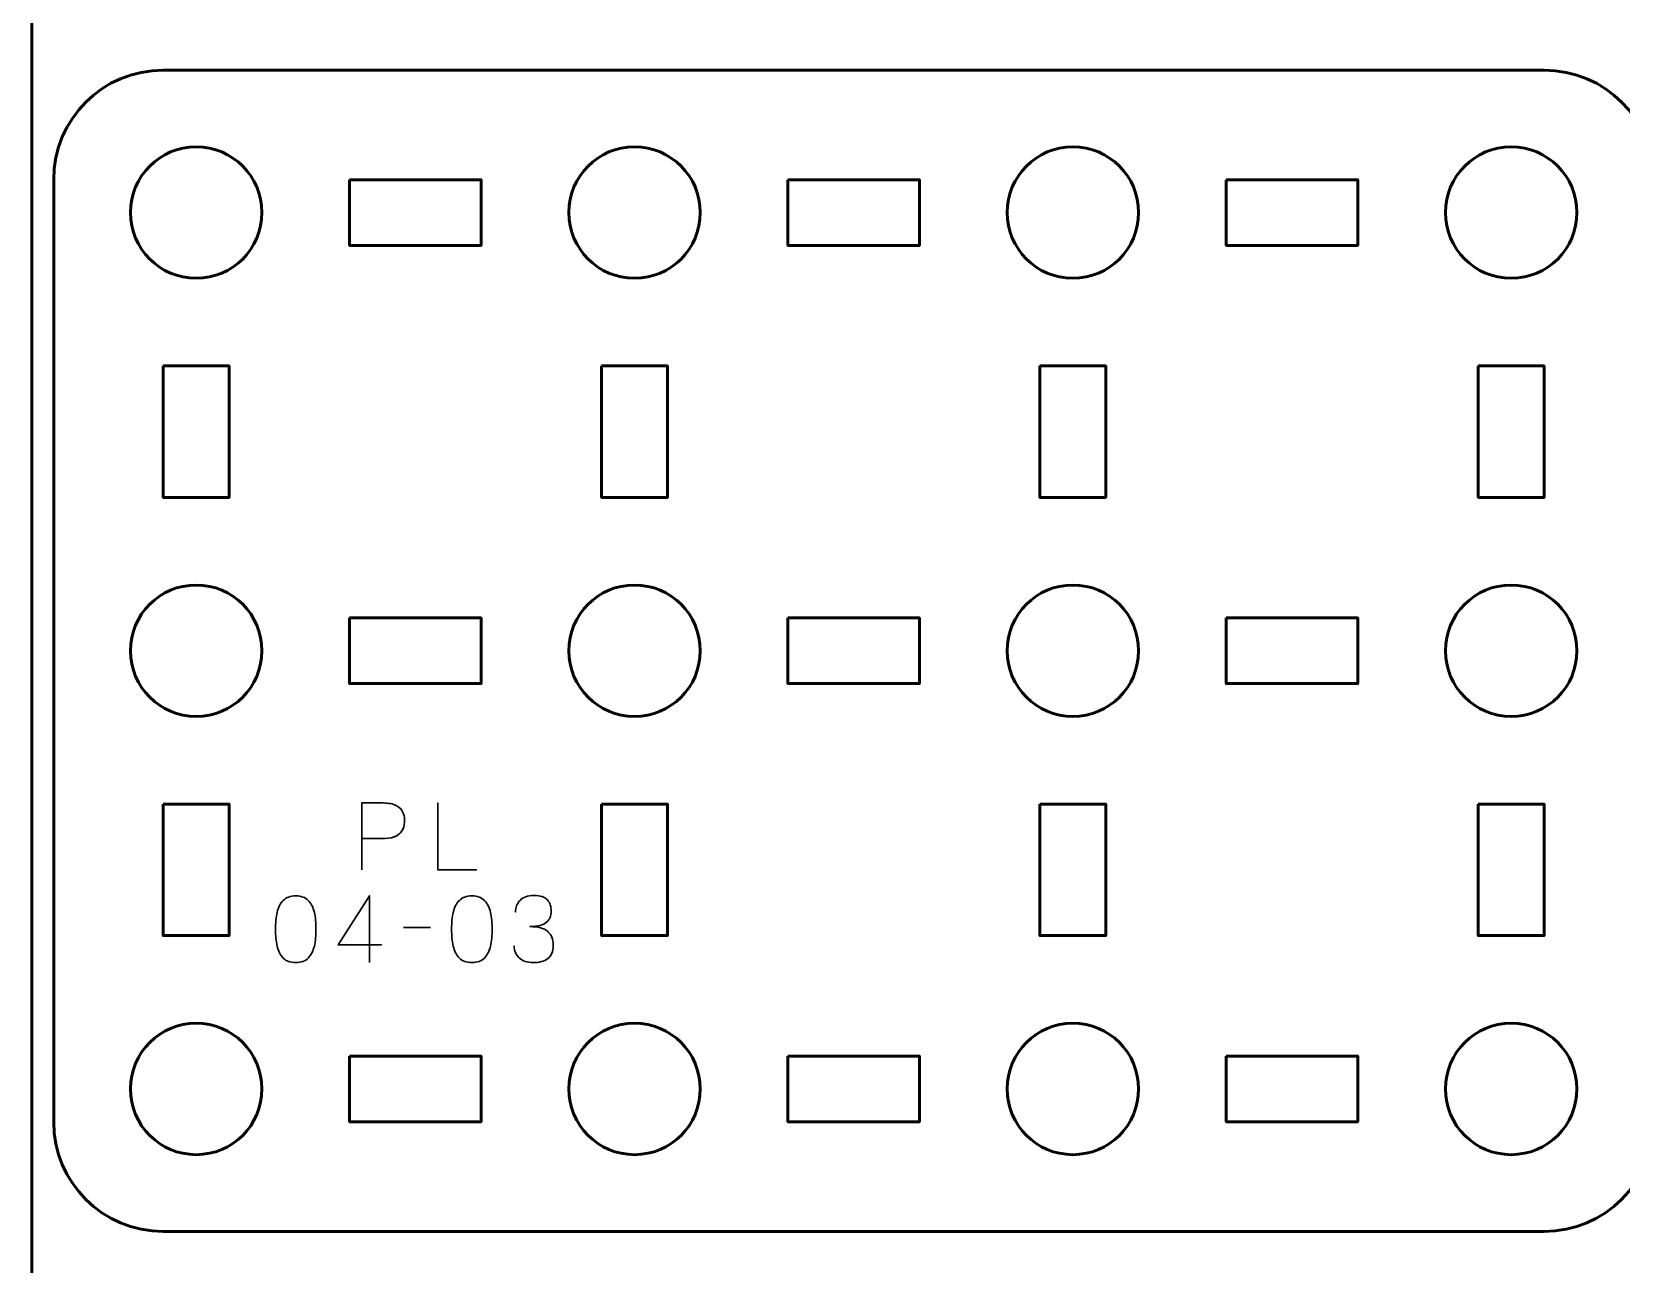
# Model space of a CAD drawing. Header units: centimetres. Extents: x -17.9 to -3.1, y -25.3 to -4.3.
# Drawn here: x -17.9 to -10.65, y -15.6 to -9.98 of the extents above; entities that cross this region are included whole.
import ezdxf

# ---------------------------------------------------------------- set-up
doc = ezdxf.new("R2010")
doc.units = ezdxf.units.CM
doc.header["$MEASUREMENT"] = 0
doc.layers.add('Layer 1', color=7, linetype='Continuous')

msp = doc.modelspace()

# ---------------------------------------------------------------- linework, layer by layer
at = {"layer": 'Layer 1', "color": 22, "lineweight": 53}
msp.add_open_spline([(-17.90003, -24.8499), (-17.90003, -24.8499), (-17.90003, -4.84994), (-17.90003, -4.84994), (-17.90003, -4.84994), (-17.90003, -4.57297), (-17.67694, -4.34998), (-17.39994, -4.34998), (-17.39994, -4.34998), (-17.39994, -4.34998), (-3.60007, -4.34998), (-3.60007, -4.34998), (-3.60007, -4.34998), (-3.32293, -4.34998), (-3.09997, -4.57297), (-3.09997, -4.84994), (-3.09997, -4.84994), (-3.09997, -4.84994), (-3.09997, -24.8499), (-3.09997, -24.8499), (-3.09997, -24.8499), (-3.09997, -25.1269), (-3.32293, -25.34999), (-3.60007, -25.34999), (-3.60007, -25.34999), (-3.60007, -25.34999), (-17.39994, -25.34999), (-17.39994, -25.34999), (-17.39994, -25.34999), (-17.67694, -25.34999), (-17.90003, -25.1269), (-17.90003, -24.8499)], degree=3, knots=[0, 0, 0, 0, 0.125, 0.125, 0.125, 0.125, 0.25, 0.25, 0.25, 0.25, 0.375, 0.375, 0.375, 0.375, 0.5, 0.5, 0.5, 0.5, 0.625, 0.625, 0.625, 0.625, 0.75, 0.75, 0.75, 0.75, 0.875, 0.875, 0.875, 0.875, 1, 1, 1, 1], dxfattribs=at)
at = {"layer": 'Layer 1', "color": 2, "lineweight": 53}
msp.add_open_spline([(-17.29992, -10.14999), (-17.29992, -10.14999), (-10.99995, -10.14999), (-10.99995, -10.14999), (-10.99995, -10.14999), (-10.72298, -10.14999), (-10.49999, -10.37308), (-10.49999, -10.65008), (-10.49999, -10.65008), (-10.49999, -10.65008), (-10.49999, -14.94994), (-10.49999, -14.94994), (-10.49999, -14.94994), (-10.49999, -15.22708), (-10.72298, -15.45004), (-10.99995, -15.45004), (-10.99995, -15.45004), (-10.99995, -15.45004), (-17.29992, -15.45004), (-17.29992, -15.45004), (-17.29992, -15.45004), (-17.57692, -15.45004), (-17.80001, -15.22708), (-17.80001, -14.94994), (-17.80001, -14.94994), (-17.80001, -14.94994), (-17.80001, -10.65008), (-17.80001, -10.65008), (-17.80001, -10.65008), (-17.80001, -10.37308), (-17.57692, -10.14999), (-17.29992, -10.14999)], degree=3, knots=[0, 0, 0, 0, 0.125, 0.125, 0.125, 0.125, 0.25, 0.25, 0.25, 0.25, 0.375, 0.375, 0.375, 0.375, 0.5, 0.5, 0.5, 0.5, 0.625, 0.625, 0.625, 0.625, 0.75, 0.75, 0.75, 0.75, 0.875, 0.875, 0.875, 0.875, 1, 1, 1, 1], dxfattribs=at)
at = {"layer": 'Layer 1', "lineweight": 53}
for points in [[(-16.84998, -10.80002), (-16.84998, -10.96579), (-16.98421, -11.10002), (-17.14999, -11.10002), (-17.14999, -11.10002), (-17.31565, -11.10002), (-17.44999, -10.96579), (-17.44999, -10.80002), (-17.44999, -10.80002), (-17.44999, -10.63435), (-17.31565, -10.50001), (-17.14999, -10.50001), (-17.14999, -10.50001), (-16.98421, -10.50001), (-16.84998, -10.63435), (-16.84998, -10.80002)], [(-14.84991, -10.80002), (-14.84991, -10.96579), (-14.98428, -11.10002), (-15.14991, -11.10002), (-15.14991, -11.10002), (-15.31568, -11.10002), (-15.44991, -10.96579), (-15.44991, -10.80002), (-15.44991, -10.80002), (-15.44991, -10.63435), (-15.31568, -10.50001), (-15.14991, -10.50001), (-15.14991, -10.50001), (-14.98428, -10.50001), (-14.84991, -10.63435), (-14.84991, -10.80002)], [(-12.84999, -10.80002), (-12.84999, -10.96579), (-12.98432, -11.10002), (-13.14999, -11.10002), (-13.14999, -11.10002), (-13.31562, -11.10002), (-13.44999, -10.96579), (-13.44999, -10.80002), (-13.44999, -10.80002), (-13.44999, -10.63435), (-13.31562, -10.50001), (-13.14999, -10.50001), (-13.14999, -10.50001), (-12.98432, -10.50001), (-12.84999, -10.63435), (-12.84999, -10.80002)], [(-10.85002, -10.80002), (-10.85002, -10.96579), (-10.98425, -11.10002), (-11.15002, -11.10002), (-11.15002, -11.10002), (-11.31569, -11.10002), (-11.45002, -10.96579), (-11.45002, -10.80002), (-11.45002, -10.80002), (-11.45002, -10.63435), (-11.31569, -10.50001), (-11.15002, -10.50001), (-11.15002, -10.50001), (-10.98425, -10.50001), (-10.85002, -10.63435), (-10.85002, -10.80002)], [(-16.44997, -10.65008), (-16.44997, -10.65008), (-15.84996, -10.65008), (-15.84996, -10.65008), (-15.84996, -10.65008), (-15.84996, -10.65008), (-15.84996, -10.95009), (-15.84996, -10.95009), (-15.84996, -10.95009), (-15.84996, -10.95009), (-16.44997, -10.95009), (-16.44997, -10.95009), (-16.44997, -10.95009), (-16.44997, -10.95009), (-16.44997, -10.65008), (-16.44997, -10.65008)], [(-14.45, -10.65008), (-14.45, -10.65008), (-13.85001, -10.65008), (-13.85001, -10.65008), (-13.85001, -10.65008), (-13.85001, -10.65008), (-13.85001, -10.95009), (-13.85001, -10.95009), (-13.85001, -10.95009), (-13.85001, -10.95009), (-14.45, -10.95009), (-14.45, -10.95009), (-14.45, -10.95009), (-14.45, -10.95009), (-14.45, -10.65008), (-14.45, -10.65008)], [(-12.44994, -10.65008), (-12.44994, -10.65008), (-11.84993, -10.65008), (-11.84993, -10.65008), (-11.84993, -10.65008), (-11.84993, -10.65008), (-11.84993, -10.95009), (-11.84993, -10.95009), (-11.84993, -10.95009), (-11.84993, -10.95009), (-12.44994, -10.95009), (-12.44994, -10.95009), (-12.44994, -10.95009), (-12.44994, -10.95009), (-12.44994, -10.65008), (-12.44994, -10.65008)], [(-17.29992, -11.50003), (-17.29992, -11.50003), (-16.99991, -11.50003), (-16.99991, -11.50003), (-16.99991, -11.50003), (-16.99991, -11.50003), (-16.99991, -12.10004), (-16.99991, -12.10004), (-16.99991, -12.10004), (-16.99991, -12.10004), (-17.29992, -12.10004), (-17.29992, -12.10004), (-17.29992, -12.10004), (-17.29992, -12.10004), (-17.29992, -11.50003), (-17.29992, -11.50003)], [(-15.29998, -11.50003), (-15.29998, -11.50003), (-14.99998, -11.50003), (-14.99998, -11.50003), (-14.99998, -11.50003), (-14.99998, -11.50003), (-14.99998, -12.10004), (-14.99998, -12.10004), (-14.99998, -12.10004), (-14.99998, -12.10004), (-15.29998, -12.10004), (-15.29998, -12.10004), (-15.29998, -12.10004), (-15.29998, -12.10004), (-15.29998, -11.50003), (-15.29998, -11.50003)], [(-13.30006, -11.50003), (-13.30006, -11.50003), (-13.00006, -11.50003), (-13.00006, -11.50003), (-13.00006, -11.50003), (-13.00006, -11.50003), (-13.00006, -12.10004), (-13.00006, -12.10004), (-13.00006, -12.10004), (-13.00006, -12.10004), (-13.30006, -12.10004), (-13.30006, -12.10004), (-13.30006, -12.10004), (-13.30006, -12.10004), (-13.30006, -11.50003), (-13.30006, -11.50003)], [(-11.29995, -11.50003), (-11.29995, -11.50003), (-10.99995, -11.50003), (-10.99995, -11.50003), (-10.99995, -11.50003), (-10.99995, -11.50003), (-10.99995, -12.10004), (-10.99995, -12.10004), (-10.99995, -12.10004), (-10.99995, -12.10004), (-11.29995, -12.10004), (-11.29995, -12.10004), (-11.29995, -12.10004), (-11.29995, -12.10004), (-11.29995, -11.50003), (-11.29995, -11.50003)], [(-16.84998, -12.80009), (-16.84998, -12.96572), (-16.98421, -13.10009), (-17.14999, -13.10009), (-17.14999, -13.10009), (-17.31565, -13.10009), (-17.44999, -12.96572), (-17.44999, -12.80009), (-17.44999, -12.80009), (-17.44999, -12.63432), (-17.31565, -12.50009), (-17.14999, -12.50009), (-17.14999, -12.50009), (-16.98421, -12.50009), (-16.84998, -12.63432), (-16.84998, -12.80009)], [(-14.84991, -12.80009), (-14.84991, -12.96572), (-14.98428, -13.10009), (-15.14991, -13.10009), (-15.14991, -13.10009), (-15.31568, -13.10009), (-15.44991, -12.96572), (-15.44991, -12.80009), (-15.44991, -12.80009), (-15.44991, -12.63432), (-15.31568, -12.50009), (-15.14991, -12.50009), (-15.14991, -12.50009), (-14.98428, -12.50009), (-14.84991, -12.63432), (-14.84991, -12.80009)], [(-12.84999, -12.80009), (-12.84999, -12.96572), (-12.98432, -13.10009), (-13.14999, -13.10009), (-13.14999, -13.10009), (-13.31562, -13.10009), (-13.44999, -12.96572), (-13.44999, -12.80009), (-13.44999, -12.80009), (-13.44999, -12.63432), (-13.31562, -12.50009), (-13.14999, -12.50009), (-13.14999, -12.50009), (-12.98432, -12.50009), (-12.84999, -12.63432), (-12.84999, -12.80009)], [(-10.85002, -12.80009), (-10.85002, -12.96572), (-10.98425, -13.10009), (-11.15002, -13.10009), (-11.15002, -13.10009), (-11.31569, -13.10009), (-11.45002, -12.96572), (-11.45002, -12.80009), (-11.45002, -12.80009), (-11.45002, -12.63432), (-11.31569, -12.50009), (-11.15002, -12.50009), (-11.15002, -12.50009), (-10.98425, -12.50009), (-10.85002, -12.63432), (-10.85002, -12.80009)], [(-16.44997, -12.65002), (-16.44997, -12.65002), (-15.84996, -12.65002), (-15.84996, -12.65002), (-15.84996, -12.65002), (-15.84996, -12.65002), (-15.84996, -12.95002), (-15.84996, -12.95002), (-15.84996, -12.95002), (-15.84996, -12.95002), (-16.44997, -12.95002), (-16.44997, -12.95002), (-16.44997, -12.95002), (-16.44997, -12.95002), (-16.44997, -12.65002), (-16.44997, -12.65002)], [(-14.45, -12.65002), (-14.45, -12.65002), (-13.85001, -12.65002), (-13.85001, -12.65002), (-13.85001, -12.65002), (-13.85001, -12.65002), (-13.85001, -12.95002), (-13.85001, -12.95002), (-13.85001, -12.95002), (-13.85001, -12.95002), (-14.45, -12.95002), (-14.45, -12.95002), (-14.45, -12.95002), (-14.45, -12.95002), (-14.45, -12.65002), (-14.45, -12.65002)], [(-12.44994, -12.65002), (-12.44994, -12.65002), (-11.84993, -12.65002), (-11.84993, -12.65002), (-11.84993, -12.65002), (-11.84993, -12.65002), (-11.84993, -12.95002), (-11.84993, -12.95002), (-11.84993, -12.95002), (-11.84993, -12.95002), (-12.44994, -12.95002), (-12.44994, -12.95002), (-12.44994, -12.95002), (-12.44994, -12.95002), (-12.44994, -12.65002), (-12.44994, -12.65002)], [(-17.29992, -13.5), (-17.29992, -13.5), (-16.99991, -13.5), (-16.99991, -13.5), (-16.99991, -13.5), (-16.99991, -13.5), (-16.99991, -14.09999), (-16.99991, -14.09999), (-16.99991, -14.09999), (-16.99991, -14.09999), (-17.29992, -14.09999), (-17.29992, -14.09999), (-17.29992, -14.09999), (-17.29992, -14.09999), (-17.29992, -13.5), (-17.29992, -13.5)], [(-15.29998, -13.5), (-15.29998, -13.5), (-14.99998, -13.5), (-14.99998, -13.5), (-14.99998, -13.5), (-14.99998, -13.5), (-14.99998, -14.09999), (-14.99998, -14.09999), (-14.99998, -14.09999), (-14.99998, -14.09999), (-15.29998, -14.09999), (-15.29998, -14.09999), (-15.29998, -14.09999), (-15.29998, -14.09999), (-15.29998, -13.5), (-15.29998, -13.5)], [(-13.30006, -13.5), (-13.30006, -13.5), (-13.00006, -13.5), (-13.00006, -13.5), (-13.00006, -13.5), (-13.00006, -13.5), (-13.00006, -14.09999), (-13.00006, -14.09999), (-13.00006, -14.09999), (-13.00006, -14.09999), (-13.30006, -14.09999), (-13.30006, -14.09999), (-13.30006, -14.09999), (-13.30006, -14.09999), (-13.30006, -13.5), (-13.30006, -13.5)], [(-11.29995, -13.5), (-11.29995, -13.5), (-10.99995, -13.5), (-10.99995, -13.5), (-10.99995, -13.5), (-10.99995, -13.5), (-10.99995, -14.09999), (-10.99995, -14.09999), (-10.99995, -14.09999), (-10.99995, -14.09999), (-11.29995, -14.09999), (-11.29995, -14.09999), (-11.29995, -14.09999), (-11.29995, -14.09999), (-11.29995, -13.5), (-11.29995, -13.5)], [(-16.84998, -14.80001), (-16.84998, -14.96568), (-16.98421, -15.10001), (-17.14999, -15.10001), (-17.14999, -15.10001), (-17.31565, -15.10001), (-17.44999, -14.96568), (-17.44999, -14.80001), (-17.44999, -14.80001), (-17.44999, -14.63438), (-17.31565, -14.50001), (-17.14999, -14.50001), (-17.14999, -14.50001), (-16.98421, -14.50001), (-16.84998, -14.63438), (-16.84998, -14.80001)], [(-14.84991, -14.80001), (-14.84991, -14.96568), (-14.98428, -15.10001), (-15.14991, -15.10001), (-15.14991, -15.10001), (-15.31568, -15.10001), (-15.44991, -14.96568), (-15.44991, -14.80001), (-15.44991, -14.80001), (-15.44991, -14.63438), (-15.31568, -14.50001), (-15.14991, -14.50001), (-15.14991, -14.50001), (-14.98428, -14.50001), (-14.84991, -14.63438), (-14.84991, -14.80001)], [(-12.84999, -14.80001), (-12.84999, -14.96568), (-12.98432, -15.10001), (-13.14999, -15.10001), (-13.14999, -15.10001), (-13.31562, -15.10001), (-13.44999, -14.96568), (-13.44999, -14.80001), (-13.44999, -14.80001), (-13.44999, -14.63438), (-13.31562, -14.50001), (-13.14999, -14.50001), (-13.14999, -14.50001), (-12.98432, -14.50001), (-12.84999, -14.63438), (-12.84999, -14.80001)], [(-10.85002, -14.80001), (-10.85002, -14.96568), (-10.98425, -15.10001), (-11.15002, -15.10001), (-11.15002, -15.10001), (-11.31569, -15.10001), (-11.45002, -14.96568), (-11.45002, -14.80001), (-11.45002, -14.80001), (-11.45002, -14.63438), (-11.31569, -14.50001), (-11.15002, -14.50001), (-11.15002, -14.50001), (-10.98425, -14.50001), (-10.85002, -14.63438), (-10.85002, -14.80001)], [(-16.44997, -14.64994), (-16.44997, -14.64994), (-15.84996, -14.64994), (-15.84996, -14.64994), (-15.84996, -14.64994), (-15.84996, -14.64994), (-15.84996, -14.94994), (-15.84996, -14.94994), (-15.84996, -14.94994), (-15.84996, -14.94994), (-16.44997, -14.94994), (-16.44997, -14.94994), (-16.44997, -14.94994), (-16.44997, -14.94994), (-16.44997, -14.64994), (-16.44997, -14.64994)], [(-14.45, -14.64994), (-14.45, -14.64994), (-13.85001, -14.64994), (-13.85001, -14.64994), (-13.85001, -14.64994), (-13.85001, -14.64994), (-13.85001, -14.94994), (-13.85001, -14.94994), (-13.85001, -14.94994), (-13.85001, -14.94994), (-14.45, -14.94994), (-14.45, -14.94994), (-14.45, -14.94994), (-14.45, -14.94994), (-14.45, -14.64994), (-14.45, -14.64994)], [(-12.44994, -14.64994), (-12.44994, -14.64994), (-11.84993, -14.64994), (-11.84993, -14.64994), (-11.84993, -14.64994), (-11.84993, -14.64994), (-11.84993, -14.94994), (-11.84993, -14.94994), (-11.84993, -14.94994), (-11.84993, -14.94994), (-12.44994, -14.94994), (-12.44994, -14.94994), (-12.44994, -14.94994), (-12.44994, -14.94994), (-12.44994, -14.64994), (-12.44994, -14.64994)]]:
    msp.add_open_spline(points, degree=3, knots=[0, 0, 0, 0, 0.25, 0.25, 0.25, 0.25, 0.5, 0.5, 0.5, 0.5, 0.75, 0.75, 0.75, 0.75, 1, 1, 1, 1], dxfattribs=at)
at = {"layer": 'Layer 1', "color": 40, "lineweight": 30}
for points, knots in [([(-16.39455, -13.79999), (-16.39455, -13.79999), (-16.39455, -13.49474), (-16.39455, -13.49474), (-16.39455, -13.49474), (-16.39455, -13.49474), (-16.29725, -13.49474), (-16.29725, -13.49474), (-16.29725, -13.49474), (-16.27164, -13.49503), (-16.25164, -13.49877), (-16.23745, -13.50593), (-16.23745, -13.50593), (-16.22356, -13.51323), (-16.21375, -13.52272), (-16.2081, -13.53457), (-16.2081, -13.53457), (-16.2026, -13.54643), (-16.19957, -13.55927), (-16.199, -13.57302), (-16.199, -13.57302), (-16.19833, -13.5871), (-16.20066, -13.60044), (-16.20616, -13.61314), (-16.20616, -13.61314), (-16.2117, -13.6258), (-16.22119, -13.63628), (-16.23442, -13.64443), (-16.23442, -13.64443), (-16.24793, -13.65254), (-16.26614, -13.65667), (-16.28928, -13.65695), (-16.28928, -13.65695), (-16.28928, -13.65695), (-16.39455, -13.65695), (-16.39455, -13.65695), (-16.39455, -13.65695), (-16.39455, -13.65695), (-16.28928, -13.65695), (-16.28928, -13.65695), (-16.28928, -13.65695), (-16.26652, -13.65667), (-16.2485, -13.65254), (-16.23499, -13.64443), (-16.23499, -13.64443), (-16.22161, -13.63628), (-16.21209, -13.6258), (-16.20645, -13.61314), (-16.20645, -13.61314), (-16.20094, -13.60044), (-16.19847, -13.5871), (-16.199, -13.57302), (-16.199, -13.57302), (-16.19957, -13.55927), (-16.2026, -13.54643), (-16.20824, -13.53457), (-16.20824, -13.53457), (-16.21403, -13.52272), (-16.22394, -13.51323), (-16.23788, -13.50593), (-16.23788, -13.50593), (-16.25206, -13.49877), (-16.27192, -13.49503), (-16.29725, -13.49474), (-16.29725, -13.49474), (-16.29725, -13.49474), (-16.39455, -13.49474), (-16.39455, -13.49474), (-16.39455, -13.49474), (-16.39455, -13.49474), (-16.39455, -13.79999), (-16.39455, -13.79999)], [0, 0, 0, 0, 0.0555556, 0.0555556, 0.0555556, 0.0555556, 0.1111111, 0.1111111, 0.1111111, 0.1111111, 0.1666667, 0.1666667, 0.1666667, 0.1666667, 0.2222222, 0.2222222, 0.2222222, 0.2222222, 0.2777778, 0.2777778, 0.2777778, 0.2777778, 0.3333333, 0.3333333, 0.3333333, 0.3333333, 0.3888889, 0.3888889, 0.3888889, 0.3888889, 0.4444444, 0.4444444, 0.4444444, 0.4444444, 0.5, 0.5, 0.5, 0.5, 0.5555556, 0.5555556, 0.5555556, 0.5555556, 0.6111111, 0.6111111, 0.6111111, 0.6111111, 0.6666667, 0.6666667, 0.6666667, 0.6666667, 0.7222222, 0.7222222, 0.7222222, 0.7222222, 0.7777778, 0.7777778, 0.7777778, 0.7777778, 0.8333333, 0.8333333, 0.8333333, 0.8333333, 0.8888889, 0.8888889, 0.8888889, 0.8888889, 0.9444444, 0.9444444, 0.9444444, 0.9444444, 1, 1, 1, 1]), ([(-15.86993, -13.79999), (-15.86993, -13.79999), (-16.04812, -13.79999), (-16.04812, -13.79999), (-16.04812, -13.79999), (-16.04812, -13.79999), (-16.04812, -13.49474), (-16.04812, -13.49474), (-16.04812, -13.49474), (-16.04812, -13.49474), (-16.04812, -13.79999), (-16.04812, -13.79999), (-16.04812, -13.79999), (-16.04812, -13.79999), (-15.86993, -13.79999), (-15.86993, -13.79999)], [0, 0, 0, 0, 0.25, 0.25, 0.25, 0.25, 0.5, 0.5, 0.5, 0.5, 0.75, 0.75, 0.75, 0.75, 1, 1, 1, 1]), ([(-16.69578, -14.22333), (-16.67127, -14.22304), (-16.65225, -14.21616), (-16.63874, -14.20265), (-16.63874, -14.20265), (-16.62537, -14.18914), (-16.61602, -14.17094), (-16.61076, -14.14794), (-16.61076, -14.14794), (-16.60568, -14.12508), (-16.60318, -14.09943), (-16.60346, -14.07089), (-16.60346, -14.07089), (-16.60318, -14.04281), (-16.60568, -14.01716), (-16.61076, -13.99416), (-16.61076, -13.99416), (-16.61602, -13.97141), (-16.62537, -13.9532), (-16.63874, -13.93945), (-16.63874, -13.93945), (-16.65225, -13.92593), (-16.67127, -13.91891), (-16.69578, -13.91849), (-16.69578, -13.91849), (-16.72048, -13.91891), (-16.73949, -13.92593), (-16.75286, -13.93945), (-16.75286, -13.93945), (-16.76634, -13.9532), (-16.77558, -13.97141), (-16.7807, -13.99416), (-16.7807, -13.99416), (-16.78592, -14.01716), (-16.78839, -14.04281), (-16.788, -14.07089), (-16.788, -14.07089), (-16.78839, -14.09943), (-16.78592, -14.12508), (-16.7807, -14.14794), (-16.7807, -14.14794), (-16.77558, -14.17094), (-16.76634, -14.18914), (-16.75286, -14.20265), (-16.75286, -14.20265), (-16.73949, -14.21616), (-16.72048, -14.22304), (-16.69578, -14.22333)], [0, 0, 0, 0, 0.0833333, 0.0833333, 0.0833333, 0.0833333, 0.1666667, 0.1666667, 0.1666667, 0.1666667, 0.25, 0.25, 0.25, 0.25, 0.3333333, 0.3333333, 0.3333333, 0.3333333, 0.4166667, 0.4166667, 0.4166667, 0.4166667, 0.5, 0.5, 0.5, 0.5, 0.5833333, 0.5833333, 0.5833333, 0.5833333, 0.6666667, 0.6666667, 0.6666667, 0.6666667, 0.75, 0.75, 0.75, 0.75, 0.8333333, 0.8333333, 0.8333333, 0.8333333, 0.9166667, 0.9166667, 0.9166667, 0.9166667, 1, 1, 1, 1]), ([(-16.69578, -14.22333), (-16.67127, -14.22304), (-16.65225, -14.21616), (-16.63874, -14.20265), (-16.63874, -14.20265), (-16.62537, -14.18914), (-16.61602, -14.17094), (-16.61076, -14.14794), (-16.61076, -14.14794), (-16.60568, -14.12508), (-16.60318, -14.09943), (-16.60346, -14.07089), (-16.60346, -14.07089), (-16.60318, -14.04281), (-16.60568, -14.01716), (-16.61076, -13.99416), (-16.61076, -13.99416), (-16.61602, -13.97141), (-16.62537, -13.9532), (-16.63874, -13.93945), (-16.63874, -13.93945), (-16.65225, -13.92593), (-16.67127, -13.91891), (-16.69578, -13.91849), (-16.69578, -13.91849), (-16.72048, -13.91891), (-16.73949, -13.92593), (-16.75286, -13.93945), (-16.75286, -13.93945), (-16.76634, -13.9532), (-16.77558, -13.97141), (-16.7807, -13.99416), (-16.7807, -13.99416), (-16.78592, -14.01716), (-16.78839, -14.04281), (-16.788, -14.07089), (-16.788, -14.07089), (-16.78839, -14.09943), (-16.78592, -14.12508), (-16.7807, -14.14794), (-16.7807, -14.14794), (-16.77558, -14.17094), (-16.76634, -14.18914), (-16.75286, -14.20265), (-16.75286, -14.20265), (-16.73949, -14.21616), (-16.72048, -14.22304), (-16.69578, -14.22333)], [0, 0, 0, 0, 0.0833333, 0.0833333, 0.0833333, 0.0833333, 0.1666667, 0.1666667, 0.1666667, 0.1666667, 0.25, 0.25, 0.25, 0.25, 0.3333333, 0.3333333, 0.3333333, 0.3333333, 0.4166667, 0.4166667, 0.4166667, 0.4166667, 0.5, 0.5, 0.5, 0.5, 0.5833333, 0.5833333, 0.5833333, 0.5833333, 0.6666667, 0.6666667, 0.6666667, 0.6666667, 0.75, 0.75, 0.75, 0.75, 0.8333333, 0.8333333, 0.8333333, 0.8333333, 0.9166667, 0.9166667, 0.9166667, 0.9166667, 1, 1, 1, 1]), ([(-16.35888, -14.22333), (-16.35888, -14.22333), (-16.35888, -13.91807), (-16.35888, -13.91807), (-16.35888, -13.91807), (-16.35888, -13.91807), (-16.50274, -14.14201), (-16.50274, -14.14201), (-16.50274, -14.14201), (-16.50274, -14.14201), (-16.30469, -14.14201), (-16.30469, -14.14201), (-16.30469, -14.14201), (-16.30469, -14.14201), (-16.50274, -14.14201), (-16.50274, -14.14201), (-16.50274, -14.14201), (-16.50274, -14.14201), (-16.35888, -13.91807), (-16.35888, -13.91807), (-16.35888, -13.91807), (-16.35888, -13.91807), (-16.35888, -14.22333), (-16.35888, -14.22333)], [0, 0, 0, 0, 0.1666667, 0.1666667, 0.1666667, 0.1666667, 0.3333333, 0.3333333, 0.3333333, 0.3333333, 0.5, 0.5, 0.5, 0.5, 0.6666667, 0.6666667, 0.6666667, 0.6666667, 0.8333333, 0.8333333, 0.8333333, 0.8333333, 1, 1, 1, 1]), ([(-15.89212, -14.22333), (-15.8676, -14.22304), (-15.84859, -14.21616), (-15.83508, -14.20265), (-15.83508, -14.20265), (-15.82171, -14.18914), (-15.81232, -14.17094), (-15.8071, -14.14794), (-15.8071, -14.14794), (-15.80199, -14.12508), (-15.79952, -14.09943), (-15.7998, -14.07089), (-15.7998, -14.07089), (-15.79952, -14.04281), (-15.80199, -14.01716), (-15.8071, -13.99416), (-15.8071, -13.99416), (-15.81232, -13.97141), (-15.82171, -13.9532), (-15.83508, -13.93945), (-15.83508, -13.93945), (-15.84859, -13.92593), (-15.8676, -13.91891), (-15.89212, -13.91849), (-15.89212, -13.91849), (-15.91678, -13.91891), (-15.93579, -13.92593), (-15.94916, -13.93945), (-15.94916, -13.93945), (-15.96268, -13.9532), (-15.97192, -13.97141), (-15.977, -13.99416), (-15.977, -13.99416), (-15.98226, -14.01716), (-15.98472, -14.04281), (-15.9843, -14.07089), (-15.9843, -14.07089), (-15.98472, -14.09943), (-15.98226, -14.12508), (-15.977, -14.14794), (-15.977, -14.14794), (-15.97192, -14.17094), (-15.96268, -14.18914), (-15.94916, -14.20265), (-15.94916, -14.20265), (-15.93579, -14.21616), (-15.91678, -14.22304), (-15.89212, -14.22333)], [0, 0, 0, 0, 0.0833333, 0.0833333, 0.0833333, 0.0833333, 0.1666667, 0.1666667, 0.1666667, 0.1666667, 0.25, 0.25, 0.25, 0.25, 0.3333333, 0.3333333, 0.3333333, 0.3333333, 0.4166667, 0.4166667, 0.4166667, 0.4166667, 0.5, 0.5, 0.5, 0.5, 0.5833333, 0.5833333, 0.5833333, 0.5833333, 0.6666667, 0.6666667, 0.6666667, 0.6666667, 0.75, 0.75, 0.75, 0.75, 0.8333333, 0.8333333, 0.8333333, 0.8333333, 0.9166667, 0.9166667, 0.9166667, 0.9166667, 1, 1, 1, 1]), ([(-15.89212, -14.22333), (-15.8676, -14.22304), (-15.84859, -14.21616), (-15.83508, -14.20265), (-15.83508, -14.20265), (-15.82171, -14.18914), (-15.81232, -14.17094), (-15.8071, -14.14794), (-15.8071, -14.14794), (-15.80199, -14.12508), (-15.79952, -14.09943), (-15.7998, -14.07089), (-15.7998, -14.07089), (-15.79952, -14.04281), (-15.80199, -14.01716), (-15.8071, -13.99416), (-15.8071, -13.99416), (-15.81232, -13.97141), (-15.82171, -13.9532), (-15.83508, -13.93945), (-15.83508, -13.93945), (-15.84859, -13.92593), (-15.8676, -13.91891), (-15.89212, -13.91849), (-15.89212, -13.91849), (-15.91678, -13.91891), (-15.93579, -13.92593), (-15.94916, -13.93945), (-15.94916, -13.93945), (-15.96268, -13.9532), (-15.97192, -13.97141), (-15.977, -13.99416), (-15.977, -13.99416), (-15.98226, -14.01716), (-15.98472, -14.04281), (-15.9843, -14.07089), (-15.9843, -14.07089), (-15.98472, -14.09943), (-15.98226, -14.12508), (-15.977, -14.14794), (-15.977, -14.14794), (-15.97192, -14.17094), (-15.96268, -14.18914), (-15.94916, -14.20265), (-15.94916, -14.20265), (-15.93579, -14.21616), (-15.91678, -14.22304), (-15.89212, -14.22333)], [0, 0, 0, 0, 0.0833333, 0.0833333, 0.0833333, 0.0833333, 0.1666667, 0.1666667, 0.1666667, 0.1666667, 0.25, 0.25, 0.25, 0.25, 0.3333333, 0.3333333, 0.3333333, 0.3333333, 0.4166667, 0.4166667, 0.4166667, 0.4166667, 0.5, 0.5, 0.5, 0.5, 0.5833333, 0.5833333, 0.5833333, 0.5833333, 0.6666667, 0.6666667, 0.6666667, 0.6666667, 0.75, 0.75, 0.75, 0.75, 0.8333333, 0.8333333, 0.8333333, 0.8333333, 0.9166667, 0.9166667, 0.9166667, 0.9166667, 1, 1, 1, 1]), ([(-15.69905, -14.1467), (-15.69905, -14.1697), (-15.69135, -14.18819), (-15.6759, -14.20195), (-15.6759, -14.20195), (-15.66073, -14.21602), (-15.63939, -14.22304), (-15.61184, -14.22333), (-15.61184, -14.22333), (-15.58453, -14.22347), (-15.56249, -14.2174), (-15.54583, -14.20512), (-15.54583, -14.20512), (-15.52943, -14.19274), (-15.52103, -14.17274), (-15.52047, -14.14504), (-15.52047, -14.14504), (-15.52047, -14.11707), (-15.52901, -14.09573), (-15.54622, -14.08109), (-15.54622, -14.08109), (-15.56361, -14.06648), (-15.5906, -14.05918), (-15.62711, -14.05904), (-15.62711, -14.05904), (-15.59117, -14.05893), (-15.5658, -14.0523), (-15.5512, -14.03935), (-15.5512, -14.03935), (-15.53673, -14.0264), (-15.52971, -14.00958), (-15.5301, -13.98876), (-15.5301, -13.98876), (-15.52996, -13.96809), (-15.53589, -13.95102), (-15.54774, -13.93736), (-15.54774, -13.93736), (-15.55987, -13.92399), (-15.58012, -13.91697), (-15.60852, -13.91644), (-15.60852, -13.91644), (-15.6372, -13.91711), (-15.65841, -13.92484), (-15.67234, -13.93959), (-15.67234, -13.93959), (-15.68638, -13.95433), (-15.69326, -13.97211), (-15.69312, -13.99303), (-15.69312, -13.99303), (-15.69326, -13.97211), (-15.68638, -13.95433), (-15.67234, -13.93959), (-15.67234, -13.93959), (-15.65841, -13.92484), (-15.6372, -13.91711), (-15.60852, -13.91644), (-15.60852, -13.91644), (-15.58012, -13.91697), (-15.55987, -13.92399), (-15.54774, -13.93736), (-15.54774, -13.93736), (-15.53589, -13.95102), (-15.52996, -13.96809), (-15.5301, -13.98876), (-15.5301, -13.98876), (-15.52971, -14.00958), (-15.53673, -14.0264), (-15.5512, -14.03935), (-15.5512, -14.03935), (-15.5658, -14.0523), (-15.59117, -14.05893), (-15.62711, -14.05904), (-15.62711, -14.05904), (-15.5906, -14.05918), (-15.56361, -14.06648), (-15.54622, -14.08109), (-15.54622, -14.08109), (-15.52901, -14.09573), (-15.52047, -14.11707), (-15.52047, -14.14504), (-15.52047, -14.14504), (-15.52103, -14.17274), (-15.52943, -14.19274), (-15.54583, -14.20512), (-15.54583, -14.20512), (-15.56249, -14.2174), (-15.58453, -14.22347), (-15.61184, -14.22333), (-15.61184, -14.22333), (-15.63939, -14.22304), (-15.66073, -14.21602), (-15.6759, -14.20195), (-15.6759, -14.20195), (-15.69135, -14.18819), (-15.69905, -14.1697), (-15.69905, -14.1467)], [0, 0, 0, 0, 0.0416667, 0.0416667, 0.0416667, 0.0416667, 0.0833333, 0.0833333, 0.0833333, 0.0833333, 0.125, 0.125, 0.125, 0.125, 0.1666667, 0.1666667, 0.1666667, 0.1666667, 0.2083333, 0.2083333, 0.2083333, 0.2083333, 0.25, 0.25, 0.25, 0.25, 0.2916667, 0.2916667, 0.2916667, 0.2916667, 0.3333333, 0.3333333, 0.3333333, 0.3333333, 0.375, 0.375, 0.375, 0.375, 0.4166667, 0.4166667, 0.4166667, 0.4166667, 0.4583333, 0.4583333, 0.4583333, 0.4583333, 0.5, 0.5, 0.5, 0.5, 0.5416667, 0.5416667, 0.5416667, 0.5416667, 0.5833333, 0.5833333, 0.5833333, 0.5833333, 0.625, 0.625, 0.625, 0.625, 0.6666667, 0.6666667, 0.6666667, 0.6666667, 0.7083333, 0.7083333, 0.7083333, 0.7083333, 0.75, 0.75, 0.75, 0.75, 0.7916667, 0.7916667, 0.7916667, 0.7916667, 0.8333333, 0.8333333, 0.8333333, 0.8333333, 0.875, 0.875, 0.875, 0.875, 0.9166667, 0.9166667, 0.9166667, 0.9166667, 0.9583333, 0.9583333, 0.9583333, 0.9583333, 1, 1, 1, 1])]:
    msp.add_open_spline(points, degree=3, knots=knots, dxfattribs=at)
msp.add_open_spline([(-16.20426, -14.06373), (-16.20426, -14.06373), (-16.08107, -14.06373), (-16.08107, -14.06373)], degree=3, dxfattribs=at)

doc.saveas('drawing.dxf')
